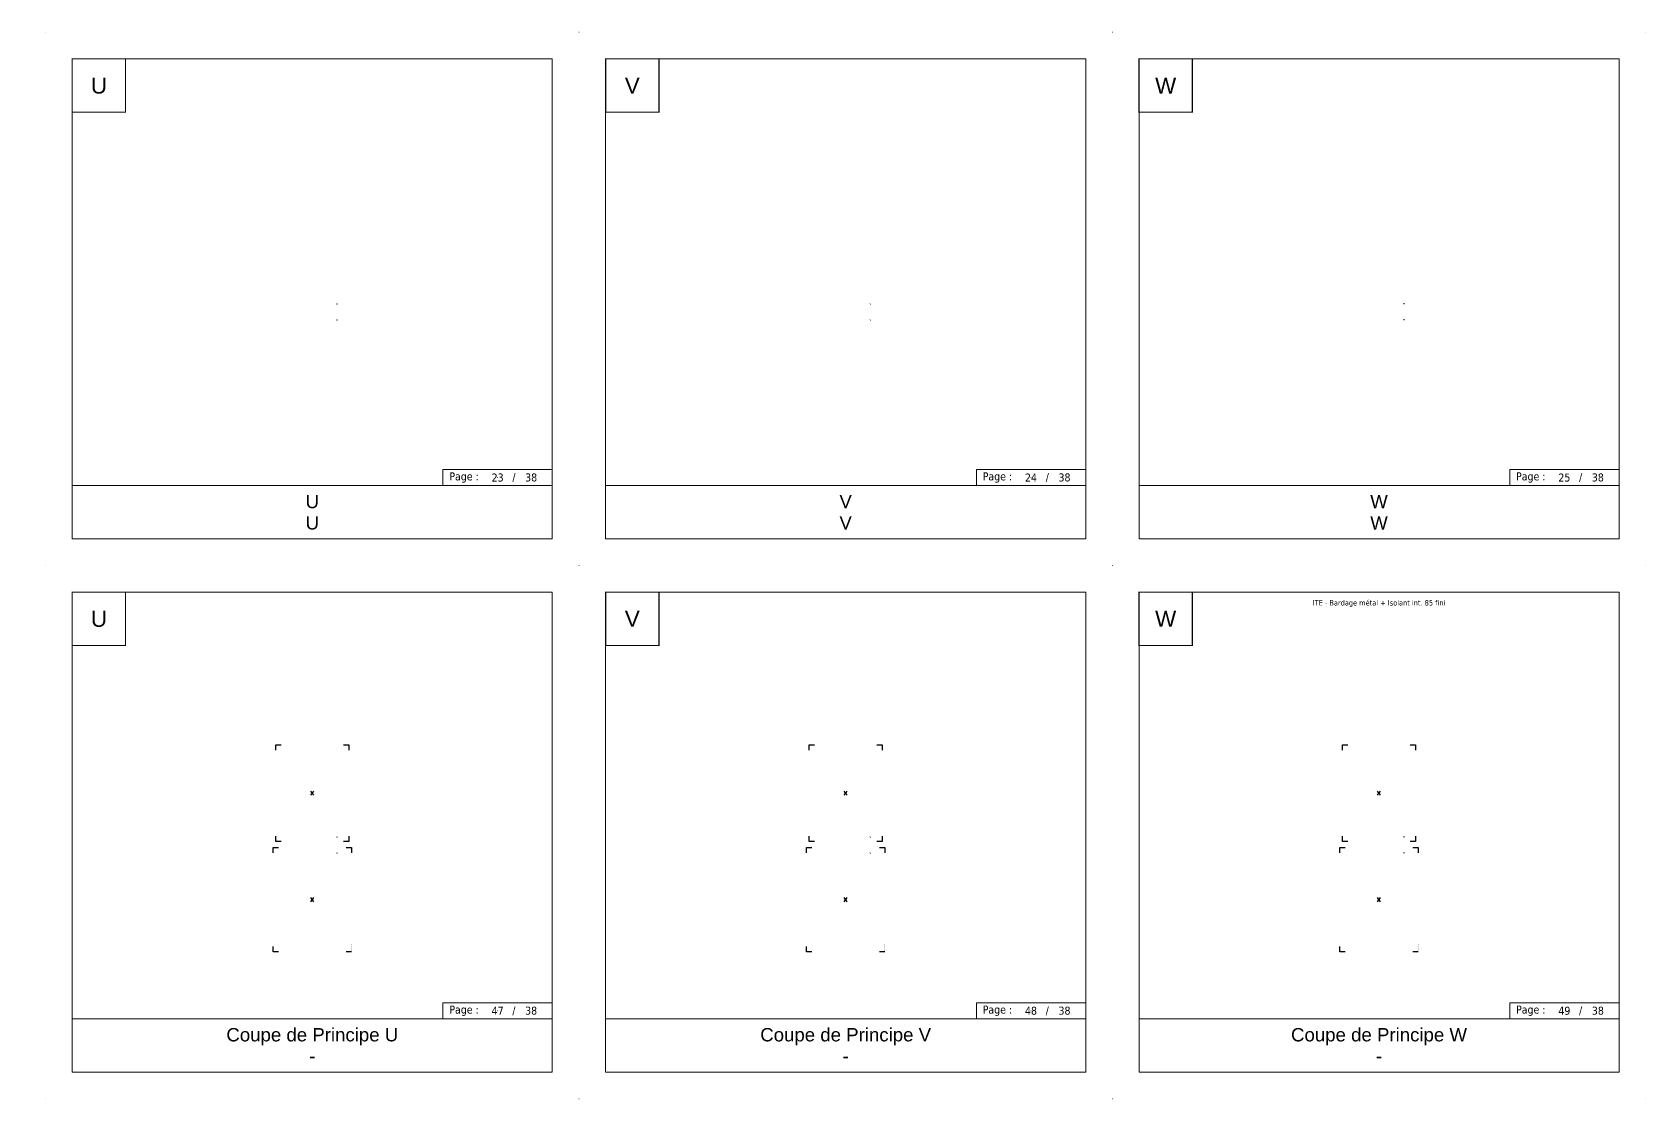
# Model space of a CAD drawing. Header units: millimetres. Extents: x -20000 to 230000, y -17405 to 25402.
# Drawn here: x 199750 to 230000, y -10000 to 10000 of the extents above; entities that cross this region are included whole.
import ezdxf
from ezdxf.enums import TextEntityAlignment as Align

# ---------------------------------------------------------------- set-up
doc = ezdxf.new("R2010")
doc.units = ezdxf.units.MM
doc.header["$PDMODE"] = 35
doc.header["$PDSIZE"] = 0.5
doc.linetypes.add('POINTILLE', pattern=[6.35, 0, -6.35])
doc.layers.get('0').update_dxf_attribs({"lineweight": 13})
doc.layers.get('Defpoints').update_dxf_attribs({"true_color": 0xc2a584})
for name, color, linetype, lineweight, plot in [('0 - Trame', 1, 'Continuous', 0, False), ('Intouchable', 252, 'Continuous', 13, False), ('Non visible', 163, 'Continuous', 25, False)]:
    doc.layers.add(name, color=color, linetype=linetype, lineweight=lineweight, plot=plot)
doc.layers.add('1 - Cartouche', color=7, linetype='Continuous', lineweight=13)
doc.layers.add('1 - Texte', color=7, linetype='Continuous', lineweight=13)
doc.styles.get("Standard").update_dxf_attribs({"font": 'ARIALUNI.TTF'})
doc.styles.add('Texte Poralu', font='tahomabd.ttf')

# ---------------------------------------------------------------- blocks, each defined once
blk = doc.blocks.new('Cadre Coupe_Elev')
at = {"const_width": 20}
blk.add_lwpolyline([(500, 9500), (1500, 9500), (1500, 8500), (500, 8500)], close=True, dxfattribs=at)
for p in [(2000, 9500), (3500, 9500), (5000, 9500), (6500, 9500), (8000, 9500), (2000, 1500), (3500, 1500), (5000, 1500), (6500, 1500), (8000, 1500), (2000, 500), (3500, 500), (5000, 500), (6500, 500), (8000, 500)]:
    blk.add_point(p)
at = {"layer": '0 - Trame'}
for points in [[(500, 500), (9500, 500), (9500, 9500), (500, 9500)], [(500, 1500), (9500, 1500), (9500, 500), (500, 500)]]:
    blk.add_lwpolyline(points, close=True, dxfattribs=at)
for p in [(0, 10000), (10000, 10000), (0, 0), (10000, 0)]:
    blk.add_point(p, dxfattribs=at)
at = {"layer": 'Defpoints'}
for p in [(5000, 5730), (5000, 3733), (5000, 1200), (5000, 1000), (5000, 800)]:
    blk.add_point(p, dxfattribs=at)
at = {"color": 7}
blk.add_attdef('REPERE_1', text='', height=300, dxfattribs=at).set_placement((1000, 9000), align=Align.MIDDLE_CENTER)
at = {"layer": '1 - Texte', "color": 7}
for tag, p in [('DEFINITION1', (5000, 1200)), ('DEFINITION2', (5000, 800))]:
    blk.add_attdef(tag, text='', height=250, dxfattribs=at).set_placement(p, align=Align.MIDDLE_CENTER)
at = {"layer": 'Non visible', "style": 'Texte Poralu'}
for p in [(5447, 4906), (5447, 4606)]:
    blk.add_attdef('REPERE_2', text='', height=35, dxfattribs=at).set_placement(p, align=Align.MIDDLE_LEFT)
blk = doc.blocks.new('Cartouche - Total de page')
at = {"layer": '1 - Cartouche', "color": 0, "insert": (0, 0), "char_height": 5, "attachment_point": 5, "style": 'Texte Poralu'}
blk.add_mtext('38', dxfattribs=at)
blk = doc.blocks.new('Cadre centrage dessin')
at = {"layer": 'Defpoints'}
for p, q in [((-682, 907), (-582, 907)), ((-682, 807), (-682, 907)), ((582, 907), (682, 907)), ((682, 907), (682, 807)), ((-30, -40), (30, 40)), ((30, -40), (-30, 40)), ((-682, -907), (-682, -807)), ((-582, -907), (-682, -907)), ((682, -907), (582, -907)), ((682, -807), (682, -907)), ((-735, -1017), (-635, -1017)), ((-735, -1117), (-735, -1017)), ((635, -1017), (735, -1017)), ((735, -1017), (735, -1117)), ((-30, -2037), (30, -1957)), ((30, -2037), (-30, -1957)), ((-735, -2977), (-735, -2877)), ((-635, -2977), (-735, -2977)), ((735, -2977), (635, -2977))]:
    blk.add_line(p, q, dxfattribs=at)
at = {"layer": 'Defpoints', "linetype": 'POINTILLE', "ltscale": 2}
for p, q in [((682, -907), (682, -907)), ((682, -907), (682, -907)), ((735, -2830), (735, -2830)), ((735, -2830), (735, -2977))]:
    blk.add_line(p, q, dxfattribs=at)
blk = doc.blocks.new('Rep_châssis')
at = {"style": 'Texte Poralu'}
blk.add_attdef('REP_CHASSIS', text='', height=100, dxfattribs=at).set_placement((0, 0), align=Align.MIDDLE_CENTER)

msp = doc.modelspace()

# ---------------------------------------------------------------- linework, layer by layer
at = {"layer": 'Intouchable'}
for points in [[(207450, 1500), (209500, 1500), (209500, 1800), (207450, 1800)], [(217450, 1500), (219500, 1500), (219500, 1800), (217450, 1800)], [(227450, 1500), (229500, 1500), (229500, 1800), (227450, 1800)], [(207450, -8500), (209500, -8500), (209500, -8200), (207450, -8200)], [(217450, -8500), (219500, -8500), (219500, -8200), (217450, -8200)], [(227450, -8500), (229500, -8500), (229500, -8200), (227450, -8200)]]:
    msp.add_lwpolyline(points, close=True, dxfattribs=at)
for p in [(208475, 1650), (218475, 1650), (228475, 1650), (208475, -8350), (218475, -8350), (228475, -8350)]:
    msp.add_point(p, dxfattribs=at)

# ---------------------------------------------------------------- block references
ref = msp.add_blockref('Cadre Coupe_Elev', (190000, 0))
ref.add_attrib('REPERE_1', 'T', dxfattribs={"color": 7, "height": 300}).set_placement((191000, 9000), align=Align.MIDDLE_CENTER)
ref.add_attrib('REPERE_2', 'T', dxfattribs={"layer": 'Non visible', "height": 35, "style": 'Texte Poralu'}).set_placement((195447.12, 4905.8), align=Align.MIDDLE_LEFT)
ref.add_attrib('REPERE_2', 'T', dxfattribs={"layer": 'Non visible', "height": 35, "style": 'Texte Poralu'}).set_placement((195447.12, 4605.8), align=Align.MIDDLE_LEFT)
ref.add_attrib('DEFINITION1', 'T', dxfattribs={"layer": '1 - Texte', "color": 7, "height": 250}).set_placement((195000, 1200), align=Align.MIDDLE_CENTER)
ref.add_attrib('DEFINITION2', 'T', dxfattribs={"layer": '1 - Texte', "color": 7, "height": 250}).set_placement((195000, 800), align=Align.MIDDLE_CENTER)
ref = msp.add_blockref('Cadre Coupe_Elev', (200000, 0))
ref.add_attrib('REPERE_1', 'U', dxfattribs={"color": 7, "height": 300}).set_placement((201000, 9000), align=Align.MIDDLE_CENTER)
ref.add_attrib('REPERE_2', 'U', dxfattribs={"layer": 'Non visible', "height": 35, "style": 'Texte Poralu'}).set_placement((205447.12, 4905.8), align=Align.MIDDLE_LEFT)
ref.add_attrib('REPERE_2', 'U', dxfattribs={"layer": 'Non visible', "height": 35, "style": 'Texte Poralu'}).set_placement((205447.12, 4605.8), align=Align.MIDDLE_LEFT)
ref.add_attrib('DEFINITION1', 'U', dxfattribs={"layer": '1 - Texte', "color": 7, "height": 250}).set_placement((205000, 1200), align=Align.MIDDLE_CENTER)
ref.add_attrib('DEFINITION2', 'U', dxfattribs={"layer": '1 - Texte', "color": 7, "height": 250}).set_placement((205000, 800), align=Align.MIDDLE_CENTER)
ref = msp.add_blockref('Cadre Coupe_Elev', (210000, 0))
ref.add_attrib('REPERE_1', 'V', dxfattribs={"color": 7, "height": 300}).set_placement((211000, 9000), align=Align.MIDDLE_CENTER)
ref.add_attrib('REPERE_2', 'V', dxfattribs={"layer": 'Non visible', "height": 35, "style": 'Texte Poralu'}).set_placement((215447.12, 4905.8), align=Align.MIDDLE_LEFT)
ref.add_attrib('REPERE_2', 'V', dxfattribs={"layer": 'Non visible', "height": 35, "style": 'Texte Poralu'}).set_placement((215447.12, 4605.8), align=Align.MIDDLE_LEFT)
ref.add_attrib('DEFINITION1', 'V', dxfattribs={"layer": '1 - Texte', "color": 7, "height": 250}).set_placement((215000, 1200), align=Align.MIDDLE_CENTER)
ref.add_attrib('DEFINITION2', 'V', dxfattribs={"layer": '1 - Texte', "color": 7, "height": 250}).set_placement((215000, 800), align=Align.MIDDLE_CENTER)
ref = msp.add_blockref('Cadre Coupe_Elev', (220000, 0))
ref.add_attrib('REPERE_1', 'W', dxfattribs={"color": 7, "height": 300}).set_placement((221000, 9000), align=Align.MIDDLE_CENTER)
ref.add_attrib('REPERE_2', 'W', dxfattribs={"layer": 'Non visible', "height": 35, "style": 'Texte Poralu'}).set_placement((225447.12, 4905.8), align=Align.MIDDLE_LEFT)
ref.add_attrib('REPERE_2', 'W', dxfattribs={"layer": 'Non visible', "height": 35, "style": 'Texte Poralu'}).set_placement((225447.12, 4605.8), align=Align.MIDDLE_LEFT)
ref.add_attrib('DEFINITION1', 'W', dxfattribs={"layer": '1 - Texte', "color": 7, "height": 250}).set_placement((225000, 1200), align=Align.MIDDLE_CENTER)
ref.add_attrib('DEFINITION2', 'W', dxfattribs={"layer": '1 - Texte', "color": 7, "height": 250}).set_placement((225000, 800), align=Align.MIDDLE_CENTER)
ref = msp.add_blockref('Cadre Coupe_Elev', (190000, -10000))
ref.add_attrib('REPERE_1', 'T', dxfattribs={"color": 7, "height": 300}).set_placement((191000, -1000), align=Align.MIDDLE_CENTER)
ref.add_attrib('REPERE_2', 'T', dxfattribs={"layer": 'Non visible', "height": 35, "style": 'Texte Poralu'}).set_placement((195447.12, -5094.2), align=Align.MIDDLE_LEFT)
ref.add_attrib('REPERE_2', 'T', dxfattribs={"layer": 'Non visible', "height": 35, "style": 'Texte Poralu'}).set_placement((195447.12, -5394.2), align=Align.MIDDLE_LEFT)
ref.add_attrib('DEFINITION1', 'Coupe de Principe T', dxfattribs={"layer": '1 - Texte', "color": 7, "height": 250}).set_placement((195000, -8800), align=Align.MIDDLE_CENTER)
ref.add_attrib('DEFINITION2', '-', dxfattribs={"layer": '1 - Texte', "color": 7, "height": 250}).set_placement((195000, -9200), align=Align.MIDDLE_CENTER)
ref = msp.add_blockref('Cadre Coupe_Elev', (200000, -10000))
ref.add_attrib('REPERE_1', 'U', dxfattribs={"color": 7, "height": 300}).set_placement((201000, -1000), align=Align.MIDDLE_CENTER)
ref.add_attrib('REPERE_2', 'U', dxfattribs={"layer": 'Non visible', "height": 35, "style": 'Texte Poralu'}).set_placement((205447.12, -5094.2), align=Align.MIDDLE_LEFT)
ref.add_attrib('REPERE_2', 'U', dxfattribs={"layer": 'Non visible', "height": 35, "style": 'Texte Poralu'}).set_placement((205447.12, -5394.2), align=Align.MIDDLE_LEFT)
ref.add_attrib('DEFINITION1', 'Coupe de Principe U', dxfattribs={"layer": '1 - Texte', "color": 7, "height": 250}).set_placement((205000, -8800), align=Align.MIDDLE_CENTER)
ref.add_attrib('DEFINITION2', '-', dxfattribs={"layer": '1 - Texte', "color": 7, "height": 250}).set_placement((205000, -9200), align=Align.MIDDLE_CENTER)
ref = msp.add_blockref('Cadre Coupe_Elev', (210000, -10000))
ref.add_attrib('REPERE_1', 'V', dxfattribs={"color": 7, "height": 300}).set_placement((211000, -1000), align=Align.MIDDLE_CENTER)
ref.add_attrib('REPERE_2', 'V', dxfattribs={"layer": 'Non visible', "height": 35, "style": 'Texte Poralu'}).set_placement((215447.12, -5094.2), align=Align.MIDDLE_LEFT)
ref.add_attrib('REPERE_2', 'V', dxfattribs={"layer": 'Non visible', "height": 35, "style": 'Texte Poralu'}).set_placement((215447.12, -5394.2), align=Align.MIDDLE_LEFT)
ref.add_attrib('DEFINITION1', 'Coupe de Principe V', dxfattribs={"layer": '1 - Texte', "color": 7, "height": 250}).set_placement((215000, -8800), align=Align.MIDDLE_CENTER)
ref.add_attrib('DEFINITION2', '-', dxfattribs={"layer": '1 - Texte', "color": 7, "height": 250}).set_placement((215000, -9200), align=Align.MIDDLE_CENTER)
ref = msp.add_blockref('Cadre Coupe_Elev', (220000, -10000))
ref.add_attrib('REPERE_1', 'W', dxfattribs={"color": 7, "height": 300}).set_placement((221000, -1000), align=Align.MIDDLE_CENTER)
ref.add_attrib('REPERE_2', 'W', dxfattribs={"layer": 'Non visible', "height": 35, "style": 'Texte Poralu'}).set_placement((225447.12, -5094.2), align=Align.MIDDLE_LEFT)
ref.add_attrib('REPERE_2', 'W', dxfattribs={"layer": 'Non visible', "height": 35, "style": 'Texte Poralu'}).set_placement((225447.12, -5394.2), align=Align.MIDDLE_LEFT)
ref.add_attrib('DEFINITION1', 'Coupe de Principe W', dxfattribs={"layer": '1 - Texte', "color": 7, "height": 250}).set_placement((225000, -8800), align=Align.MIDDLE_CENTER)
ref.add_attrib('DEFINITION2', '-', dxfattribs={"layer": '1 - Texte', "color": 7, "height": 250}).set_placement((225000, -9200), align=Align.MIDDLE_CENTER)
at = {"layer": 'Intouchable', "xscale": 30, "yscale": 30, "zscale": 30}
for p in [(209102.9, 1650), (219102.9, 1650), (229102.9, 1650), (209102.9, -8350), (219102.9, -8350), (229102.9, -8350)]:
    msp.add_blockref('Cartouche - Total de page', p, dxfattribs=at)
at = {"layer": 'Intouchable'}
for p in [(205000, -4270), (215000, -4270), (225000, -4270)]:
    msp.add_blockref('Cadre centrage dessin', p, dxfattribs=at)
at = {"layer": 'Non visible'}
msp.add_blockref('Rep_châssis', (225000, -700), dxfattribs=at).add_auto_attribs({'REP_CHASSIS': 'ITE - Bardage métal + Isolant int. 85 fini'})

# ---------------------------------------------------------------- texts
at = {"style": 'Texte Poralu'}
for tag, p in [('23', (208475, 1650)), ('24', (218475, 1650)), ('25', (228475, 1650)), ('47', (208475, -8350)), ('48', (218475, -8350)), ('49', (228475, -8350))]:
    msp.add_attdef(tag, text='', height=150, dxfattribs=at).set_placement(p, align=Align.MIDDLE_CENTER)
at = {"layer": 'Intouchable', "char_height": 150, "style": 'Texte Poralu'}
for s, insert, attachment_point in [('Page : ', (207569.36, 1650), 4), ('/', (208780.84, 1650), 5), ('Page : ', (217569.36, 1650), 4), ('/', (218780.84, 1650), 5), ('Page : ', (227569.36, 1650), 4), ('/', (228780.84, 1650), 5), ('Page : ', (207569.36, -8350), 4), ('/', (208780.84, -8350), 5), ('Page : ', (217569.36, -8350), 4), ('/', (218780.84, -8350), 5), ('Page : ', (227569.36, -8350), 4), ('/', (228780.84, -8350), 5)]:
    msp.add_mtext(s, dxfattribs=dict(at, insert=insert, attachment_point=attachment_point))

doc.saveas('drawing.dxf')
